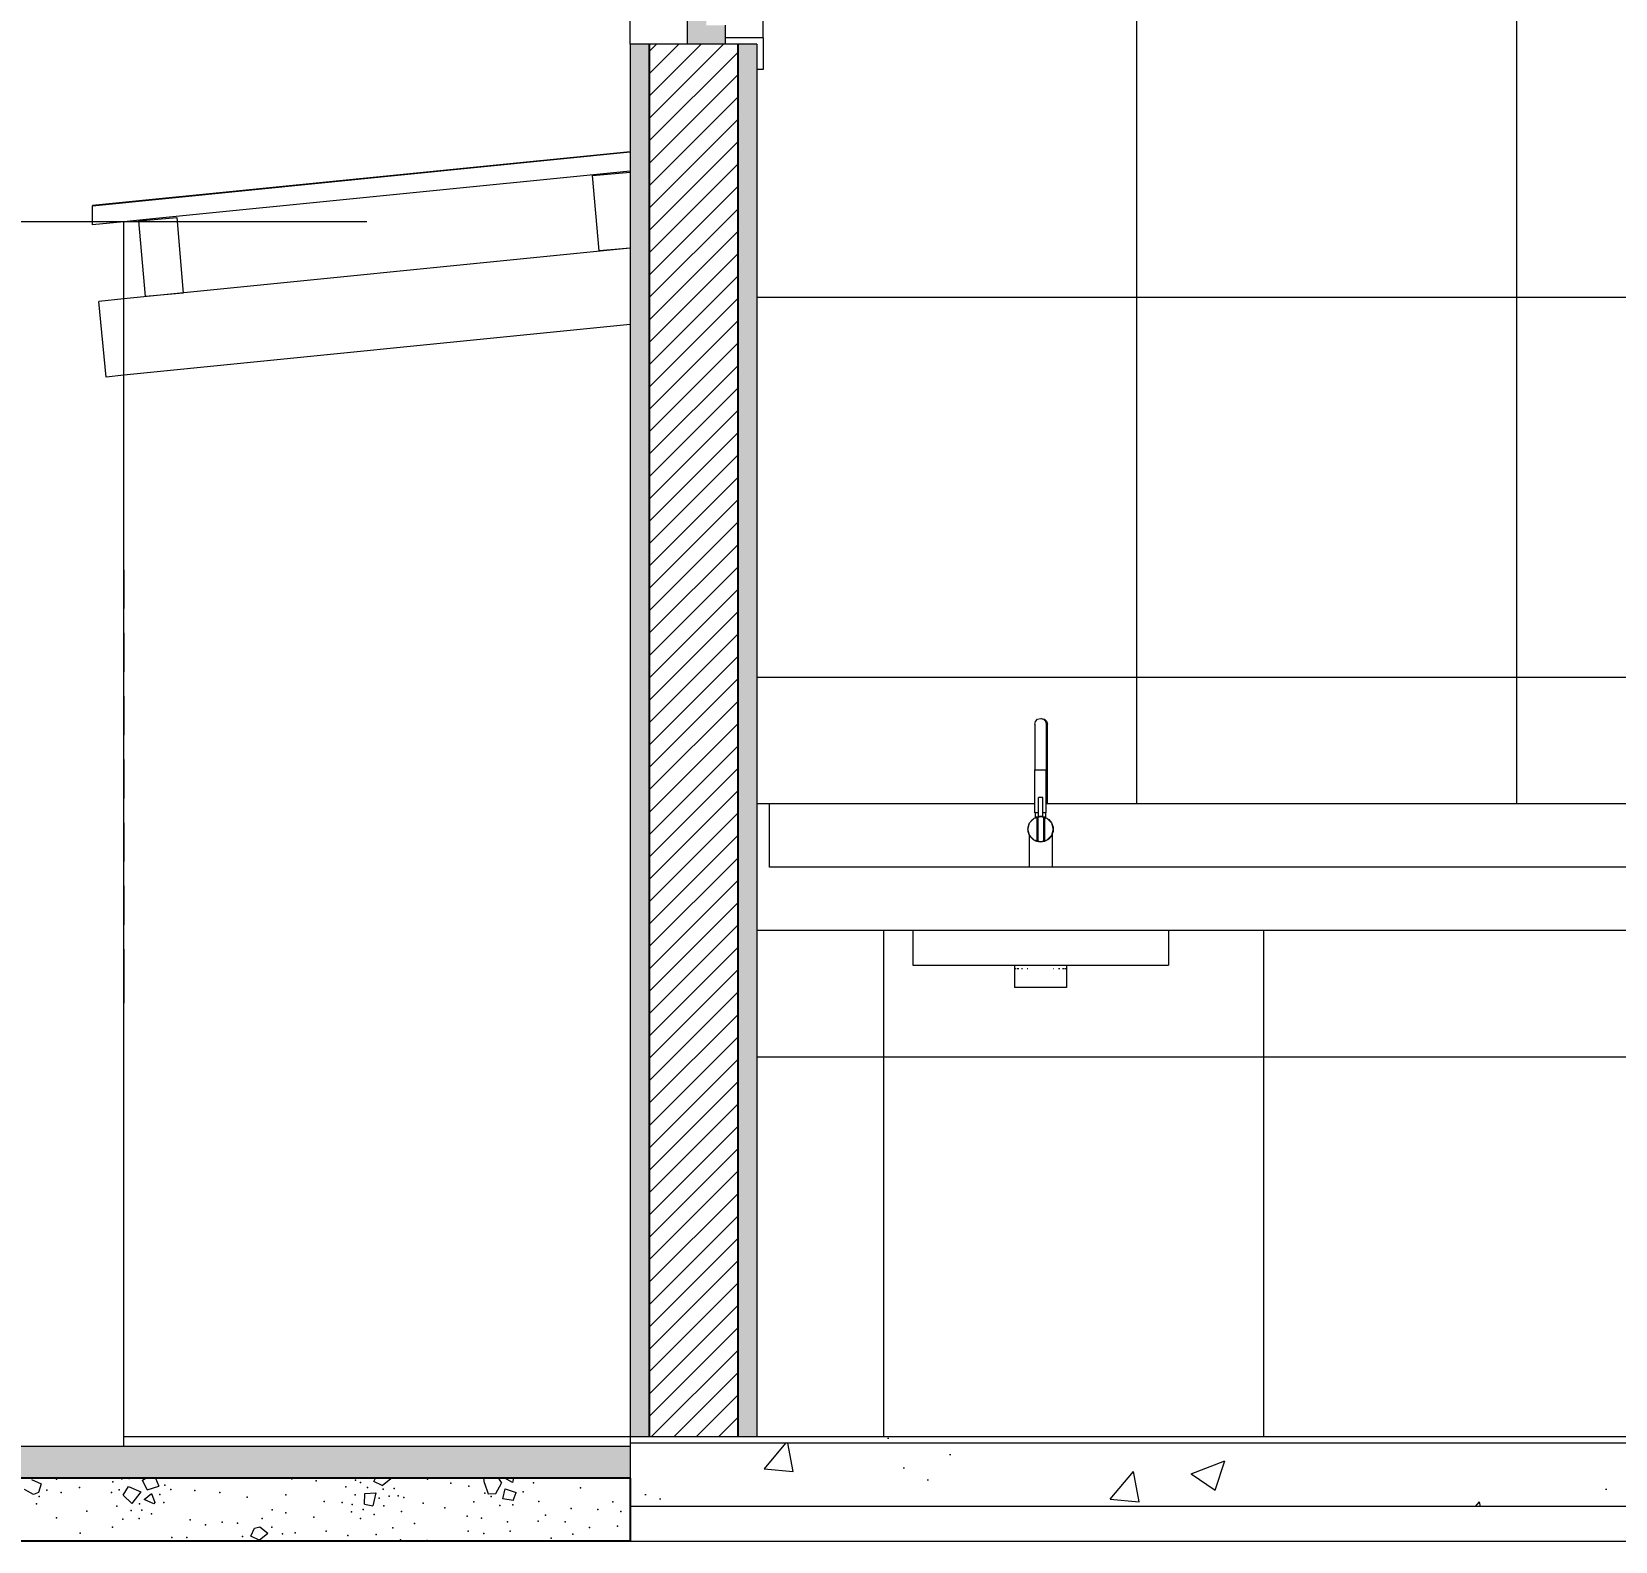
# Model space of a CAD drawing. Header units: metres. Extents: x -77 to 97, y 0 to 6.
# Drawn here: x 61.529 to 64.031, y 0.63 to 3.015 of the extents above; entities that cross this region are included whole.
import ezdxf

# ---------------------------------------------------------------- set-up
doc = ezdxf.new("R2010")
doc.units = ezdxf.units.M
doc.header["$MEASUREMENT"] = 0
for name, color, linetype in [('COTAS CORTE', 7, 'Continuous'), ('Janelas Archicad', 7, 'Continuous'), ('LAJES.EST', 7, 'Continuous'), ('PAREDE CONSTRUIR', 7, 'Continuous')]:
    doc.layers.add(name, color=color, linetype=linetype)
for name, color, linetype, lineweight, true_color in [('COTAS CORTE_Caneta_No__25', 7, 'Continuous', 13, 0x982312), ('ESTRUTURA-COB.EST_Caneta_No__9', 7, 'Continuous', 5, 0x020202), ('Janelas Archicad_Caneta_No__9', 7, 'Continuous', 5, 0x020202), ('LAJES.EST_Caneta_No__254', 7, 'Continuous', 0, 0xd1c9ad), ('LAJES.EST_Caneta_No__95', 7, 'Continuous', 0, 0xaeaeae), ('LAJES.EST_Caneta_No__97', 7, 'Continuous', 5, 0x6b6b6b), ('LOUCAS-METAIS.ARQ_Caneta_No__13', 7, 'Continuous', 0, 0xaaaaaa), ('PAREDE CONSTRUIR_Caneta_No__97', 7, 'Continuous', 5, 0x6b6b6b), ('Portas Archicad_Caneta_No__97', 7, 'Continuous', 5, 0x6b6b6b), ('S-BEAM-____-OTLN.IFC Model_Caneta_No__13', 7, 'Continuous', 0, 0xaaaaaa)]:
    doc.layers.add(name, color=color, linetype=linetype, lineweight=lineweight, true_color=true_color)
for name, color, linetype, lineweight in [('Janelas Archicad_Caneta_No__10', 7, 'Continuous', 5), ('Janelas Archicad_Caneta_No__241', 7, 'Continuous', 13), ('LAJES.EST_Caneta_No__241', 7, 'Continuous', 13), ('LAJES.EST_Caneta_No__3', 7, 'Continuous', 25), ('LAJES.EST_Caneta_No__4', 7, 'Continuous', 20), ('LAJES.EST_Caneta_No__7', 7, 'Continuous', 13), ('PAREDE CONSTRUIR_Caneta_No__241', 7, 'Continuous', 13), ('PAREDE CONSTRUIR_Caneta_No__3', 7, 'Continuous', 25)]:
    doc.layers.add(name, color=color, linetype=linetype, lineweight=lineweight)
doc.styles.add('ESTILO_GERADO_1', font='arial.ttf')
doc.dimstyles.new('ESTILO_GERADO__10', dxfattribs={"dimtxt": 0.1, "dimasz": 0.0475, "dimexe": 0.18, "dimexo": 0.624631, "dimgap": 0, "dimtad": 1, "dimzin": 0, "dimdsep": 46, "dimtxsty": 'ESTILO_GERADO_1', "dimblk": 'ARROWHEAD_11', "dimblk1": 'ARROWHEAD_11', "dimblk2": 'ARROWHEAD_11', "dimcen": 0.09, "dimclrd": 256, "dimclre": 256, "dimclrt": 256, "dimadec": 0, "dimazin": 0, "dimtfac": 1, "dimtdec": 4, "dimtmove": 0, "dimatfit": 3, "dimfxl": 0, "dimtolj": 1, "dimtzin": 0, "dimarcsym": 0})

# ---------------------------------------------------------------- blocks, each defined once
blk = doc.blocks.new('*X141', base_point=(29.8752, 0.7953))
at = {"layer": 'LAJES.EST_Caneta_No__241', "color": 7, "linetype": 'Continuous', "lineweight": 13}
for p, q in [((61.5289, 0.7279), (61.5442, 0.7211)), ((61.7044, 0.7268), (61.7096, 0.7303)), ((61.712, 0.7119), (61.7044, 0.7268)), ((61.7251, 0.7303), (61.7302, 0.7174)), ((62.0699, 0.725), (62.0724, 0.7303)), ((62.0832, 0.7186), (62.0969, 0.7298)), ((62.0962, 0.7303), (62.0969, 0.7298)), ((62.2445, 0.7221), (62.2436, 0.7303)), ((62.2662, 0.7303), (62.2674, 0.729)), ((62.2674, 0.729), (62.2717, 0.722)), ((62.2891, 0.7232), (62.2767, 0.7303)), ((62.2904, 0.7303), (62.2891, 0.7232)), ((61.5323, 0.7042), (61.5183, 0.7121)), ((61.5401, 0.7075), (61.5323, 0.7042)), ((61.5442, 0.7211), (61.5401, 0.7075)), ((61.6737, 0.703), (61.6826, 0.7171)), ((61.6737, 0.703), (61.6878, 0.6902)), ((61.6826, 0.7171), (61.7016, 0.7083)), ((61.7016, 0.7083), (61.6878, 0.6902)), ((61.707, 0.6963), (61.7189, 0.7056)), ((61.712, 0.7119), (61.7302, 0.7174)), ((61.7189, 0.7056), (61.7242, 0.6916)), ((62.0551, 0.6891), (62.0557, 0.7057)), ((62.0557, 0.7057), (62.0731, 0.7068)), ((62.0731, 0.7068), (62.0681, 0.6862)), ((62.0832, 0.7186), (62.0699, 0.725)), ((62.2445, 0.7221), (62.2505, 0.7054)), ((62.2505, 0.7054), (62.2624, 0.7061)), ((62.2624, 0.7061), (62.2717, 0.722)), ((62.2735, 0.6976), (62.2776, 0.713)), ((62.2776, 0.713), (62.2945, 0.7072)), ((62.2899, 0.6948), (62.2945, 0.7072)), ((61.7223, 0.6897), (61.707, 0.6963)), ((61.7242, 0.6916), (61.7223, 0.6897)), ((62.0551, 0.6891), (62.0681, 0.6862)), ((62.2899, 0.6948), (62.2735, 0.6976)), ((61.8755, 0.6386), (61.8816, 0.6513)), ((61.8816, 0.6513), (61.8898, 0.6534)), ((61.8898, 0.6534), (61.9024, 0.6433)), ((61.8888, 0.6322), (61.8755, 0.6386)), ((61.8888, 0.6322), (61.9024, 0.6433))]:
    blk.add_line(p, q, dxfattribs=at)
for p in [(61.5685, 0.7284), (61.672, 0.7288), (61.6832, 0.7296), (61.7384, 0.7299), (61.9404, 0.7291), (61.979, 0.7258), (62.0407, 0.7269), (62.1545, 0.7284), (61.5414, 0.7012), (61.5534, 0.711), (61.5759, 0.7074), (61.6049, 0.7153), (61.6554, 0.7074), (61.6576, 0.7241), (61.6675, 0.7116), (61.7317, 0.7041), (61.7399, 0.7189), (61.7495, 0.712), (61.7874, 0.7108), (61.8264, 0.7076), (61.9307, 0.704), (62.0255, 0.7165), (62.0403, 0.7039), (62.0489, 0.723), (62.0599, 0.7152), (62.0844, 0.7126), (62.094, 0.7017), (62.102, 0.7139), (62.1085, 0.7023), (62.1915, 0.7224), (62.2202, 0.7172), (62.2452, 0.7062), (62.2552, 0.7012), (62.3057, 0.7085), (62.3222, 0.7226), (62.3966, 0.7149), (61.537, 0.6895), (61.6166, 0.6779), (61.6641, 0.6857), (61.6866, 0.6792), (61.6999, 0.6893), (61.7036, 0.6795), (61.7384, 0.6918), (61.8698, 0.7), (61.9094, 0.6803), (61.9311, 0.6754), (61.9916, 0.6934), (62.0198, 0.6916), (62.0344, 0.6769), (62.0357, 0.6883), (62.053, 0.6808), (62.0785, 0.6984), (62.0859, 0.6862), (62.1138, 0.6775), (62.1172, 0.6993), (62.1477, 0.6904), (62.182, 0.683), (62.2278, 0.6928), (62.269, 0.6871), (62.2897, 0.6878), (62.3308, 0.693), (62.3814, 0.6819), (62.4238, 0.6805), (62.4475, 0.6929), (62.4603, 0.6775), (61.5687, 0.6676), (61.6569, 0.6524), (61.6734, 0.6652), (61.6993, 0.6663), (61.7186, 0.6738), (61.7798, 0.6645), (61.8042, 0.6563), (61.8304, 0.6604), (61.8546, 0.6589), (61.8936, 0.6664), (61.9088, 0.6526), (61.9752, 0.6683), (62.0488, 0.6661), (62.0705, 0.6726), (62.0997, 0.6518), (62.1341, 0.6583), (62.2172, 0.6702), (62.2398, 0.6669), (62.2808, 0.661), (62.3297, 0.6619), (62.3412, 0.6714), (62.3721, 0.6611), (62.4105, 0.6522), (62.4549, 0.654), (61.6058, 0.6432), (61.7507, 0.6365), (61.7743, 0.6364), (61.8363, 0.6307), (61.8624, 0.6378), (61.9256, 0.6423), (61.9455, 0.6435), (61.9946, 0.6463), (62.0291, 0.6396), (62.0735, 0.6413), (62.112, 0.6324), (62.1544, 0.6317), (62.219, 0.6463), (62.2438, 0.6428), (62.2851, 0.6464), (62.3499, 0.6353), (62.3843, 0.6418)]:
    blk.add_point(p, dxfattribs=at)
blk = doc.blocks.new('*D166', base_point=(29.8752, 0.7953))
at = {"layer": 'COTAS CORTE_Caneta_No__25', "linetype": 'Continuous', "lineweight": 13, "true_color": 0x982312}
for points in [[(65.6452, 1.6953), (65.6461, 1.6905), (65.6488, 1.6864), (65.6529, 1.6837), (65.6577, 1.6828), (65.6624, 1.6837), (65.6665, 1.6864), (65.6692, 1.6905), (65.6702, 1.6953), (65.6692, 1.7001), (65.6665, 1.7041), (65.6624, 1.7068), (65.6577, 1.7078), (65.6529, 1.7068), (65.6488, 1.7041), (65.6461, 1.7001)], [(65.6452, 0.7953), (65.6461, 0.7905), (65.6488, 0.7864), (65.6529, 0.7837), (65.6577, 0.7828), (65.6624, 0.7837), (65.6665, 0.7864), (65.6692, 0.7905), (65.6702, 0.7953), (65.6692, 0.8001), (65.6665, 0.8041), (65.6624, 0.8068), (65.6577, 0.8078), (65.6529, 0.8068), (65.6488, 0.8041), (65.6461, 0.8001)]]:
    blk.add_hatch(color=24, dxfattribs=at).paths.add_polyline_path(points)
at = {"layer": 'COTAS CORTE_Caneta_No__25', "color": 24, "linetype": 'Continuous', "lineweight": 13, "true_color": 0x982312}
for p, q in [((65.6577, 1.7078), (65.6577, 1.7203)), ((65.6452, 1.6953), (65.033, 1.6953)), ((65.6577, 0.8078), (65.6577, 1.6828)), ((65.7045, 1.6953), (65.6702, 1.6953)), ((65.6452, 0.7953), (65.033, 0.7953)), ((65.6577, 0.7703), (65.6577, 0.7828)), ((65.7045, 0.7953), (65.6702, 0.7953))]:
    blk.add_line(p, q, dxfattribs=at)
for centre in [(65.6577, 1.6953), (65.6577, 0.7953)]:
    blk.add_circle(centre, 0.0125, dxfattribs=at)
at = {"layer": 'COTAS CORTE_Caneta_No__25', "color": 24, "lineweight": 13, "true_color": 0x982312, "insert": (65.6377, 1.1118), "char_height": 0.1, "attachment_point": 7, "rotation": 90, "style": 'ESTILO_GERADO_1'}
blk.add_mtext('\\A1;{\\pql;\\fArial|b0|i0|c0|p0;\\W1.000000;0,90}', dxfattribs=at)
blk = doc.blocks.new('ARROWHEAD_11')
at = {"color": 0, "linetype": 'Continuous', "lineweight": 0}
blk.add_line((0, 0), (-1, 0), dxfattribs=at)
at = {"color": 0, "linetype": 'Continuous', "lineweight": 0, "const_width": 0.25, "flags": 128}
blk.add_lwpolyline([(-0.125, 0, 1), (0.125, 0, 1)], format="xyb", close=True, dxfattribs=at)
blk = doc.blocks.new('*D170', base_point=(29.8752, 0.7953))
at = {"layer": 'COTAS CORTE_Caneta_No__25', "linetype": 'Continuous', "lineweight": 13, "true_color": 0x982312}
for points in [[(61.4217, 2.7151), (61.4227, 2.7104), (61.4254, 2.7063), (61.4295, 2.7036), (61.4342, 2.7026), (61.439, 2.7036), (61.4431, 2.7063), (61.4458, 2.7104), (61.4467, 2.7151), (61.4458, 2.7199), (61.4431, 2.724), (61.439, 2.7267), (61.4342, 2.7276), (61.4295, 2.7267), (61.4254, 2.724), (61.4227, 2.7199)], [(61.4217, 0.7803), (61.4227, 0.7755), (61.4254, 0.7714), (61.4295, 0.7687), (61.4342, 0.7678), (61.439, 0.7687), (61.4431, 0.7714), (61.4458, 0.7755), (61.4467, 0.7803), (61.4458, 0.7851), (61.4431, 0.7891), (61.439, 0.7918), (61.4342, 0.7928), (61.4295, 0.7918), (61.4254, 0.7891), (61.4227, 0.7851)]]:
    blk.add_hatch(color=24, dxfattribs=at).paths.add_polyline_path(points)
at = {"layer": 'COTAS CORTE_Caneta_No__25', "color": 24, "linetype": 'Continuous', "lineweight": 13, "true_color": 0x982312}
for p, q in [((61.4342, 2.7276), (61.4342, 2.7401)), ((61.4217, 2.7151), (61.3874, 2.7151)), ((61.4342, 0.7928), (61.4342, 2.7026)), ((62.0589, 2.7151), (61.4467, 2.7151)), ((61.4217, 0.7803), (60.8096, 0.7803)), ((61.4811, 0.7803), (61.4467, 0.7803)), ((61.4342, 0.7553), (61.4342, 0.7678))]:
    blk.add_line(p, q, dxfattribs=at)
for centre in [(61.4342, 2.7151), (61.4342, 0.7803)]:
    blk.add_circle(centre, 0.0125, dxfattribs=at)
at = {"layer": 'COTAS CORTE_Caneta_No__25', "color": 24, "lineweight": 13, "true_color": 0x982312, "insert": (61.4142, 1.6142), "char_height": 0.1, "attachment_point": 7, "rotation": 90, "style": 'ESTILO_GERADO_1'}
blk.add_mtext('\\A1;{\\pql;\\fArial|b0|i0|c0|p0;\\W1.000000;1,93}', dxfattribs=at)

msp = doc.modelspace()

# ---------------------------------------------------------------- hatches: boundary and pattern name
at = {"layer": 'Janelas Archicad', "linetype": 'Continuous', "lineweight": 0, "true_color": 0xffffff}
msp.add_hatch(color=7, dxfattribs=at).paths.add_polyline_path([(62.5949, 3.0353), (62.5649, 3.0353), (62.5649, 2.9953), (62.6249, 2.9953), (62.6249, 3.0253), (62.5949, 3.0253)])
at = {"layer": 'LAJES.EST_Caneta_No__254', "linetype": 'Continuous', "lineweight": 0, "true_color": 0xd1c9ad}
h = msp.add_hatch(dxfattribs=at)
h.set_pattern_fill('Haie_OD_0004', color=9, style=0, pattern_type=2)
h.set_pattern_definition([(45, (29.87522, 1.29528), (-0.159099, 0.159099), [0, -0.15, 0, -0.225]), (110, (30.37522, 1.29528), (0.2114308, 0.0769545), [0, -0.11, 0, -0.19])])
h.paths.add_polyline_path([(66.9754, 0.7953), (62.4749, 0.7953), (62.4749, 0.7853), (66.9754, 0.7853)])
at = {"layer": 'LAJES.EST_Caneta_No__95', "linetype": 'Continuous', "lineweight": 0, "true_color": 0xaeaeae}
msp.add_hatch(color=253, dxfattribs=at).paths.add_polyline_path([(59.8768, 0.7303), (62.4749, 0.7303), (62.4749, 0.7803), (59.8768, 0.7803)])
at = {"layer": 'LAJES.EST_Caneta_No__97', "linetype": 'Continuous', "lineweight": 5, "true_color": 0x6b6b6b}
h = msp.add_hatch(dxfattribs=at)
h.set_pattern_fill('AR_CONC_0004', color=251, style=0, pattern_type=2)
h.set_pattern_definition([(50, (29.8752, 0.7953), (-0.546554, 0.047817), [0.05715, -0.62865]), (355, (29.8752, 0.7953), (-0.10573, 0.5731705), [0.04572, -0.502922]), (100.4514, (29.92077, 0.7913), (0.440824, 0.525353), [0.04857, -0.534271]), (46.1842, (29.8752, 0.9477), (-0.813237, 0.126127), [0.085725, -0.942975]), (96.6356, (29.943, 0.9372), (0.712212, 0.742278), [0.072855, -0.801407]), (351.1842, (29.8752, 0.9477), (0.712212, 0.742278), [0.06858, -0.75438]), (21, (29.9514, 0.9096), (-0.454843, 0.3067956), [0.05715, -0.62865]), (326, (29.9514, 0.9096), (0.185406, 0.552564), [0.04572, -0.50292]), (71.4514, (29.9893, 0.884), (0.640249, 0.245768), [0.04857, -0.53427]), (37.5, (29.87522, 0.79528), (0.0092658, 0.2536651), [0, -0.496824, 0, -0.51054, 0, -0.504825]), (7.5, (29.87522, 0.79528), (0.200459, 0.3005417), [0, -0.291084, 0, -0.485394, 0, -0.192405]), (327.5, (29.7053, 0.79528), (-0.4067718, 0.0171862), [0, -0.1905, 0, -0.59436, 0, -0.78867]), (317.5, (29.6291, 0.7953), (0.4443875, 0.0762795), [0, -0.24765, 0, -0.394716, 0, -0.56007])])
h.paths.add_polyline_path([(62.4749, 0.6853), (66.9754, 0.6853), (66.9754, 0.7853), (62.4749, 0.7853)])
at = {"layer": 'PAREDE CONSTRUIR', "linetype": 'Continuous', "lineweight": 0, "true_color": 0xffffff}
for points in [[(62.5049, 2.9953), (62.4749, 2.9953), (62.4749, 0.7953), (62.5049, 0.7953)], [(62.6749, 2.9953), (62.6449, 2.9953), (62.6449, 0.7953), (62.6749, 0.7953)]]:
    msp.add_hatch(color=7, dxfattribs=at).paths.add_polyline_path(points)
at = {"layer": 'PAREDE CONSTRUIR', "linetype": 'Continuous', "lineweight": 0, "true_color": 0x000000}
h = msp.add_hatch(dxfattribs=at)
h.set_pattern_fill('common_brick_0004', color=18, style=0, pattern_type=2)
h.set_pattern_definition([(45, (29.87522, 0.795284), (-0.01767767, 0.01767767), [])])
h.paths.add_polyline_path([(62.5049, 2.9953), (62.5049, 0.7953), (62.6449, 0.7953), (62.6449, 2.9953), (62.5649, 2.9953)])
at = {"layer": 'PAREDE CONSTRUIR_Caneta_No__97', "linetype": 'Continuous', "lineweight": 5, "true_color": 0x6b6b6b}
h = msp.add_hatch(dxfattribs=at)
h.set_pattern_fill('Ceramica_60_x_60_0004', color=251, style=0, pattern_type=2)
h.set_pattern_definition([(6e-15, (62.6749, 0.7953), (0, 0.6), []), (90, (62.6749, 0.7953), (-0.6, 0), [])])
h.paths.add_polyline_path([(64.7761, 3.9453), (62.6749, 3.9453), (62.6749, 3.8353), (62.6849, 3.8353), (62.6849, 2.9553), (62.6749, 2.9553), (62.6749, 1.7953), (63.1142, 1.7953), (63.1142, 1.8793), (63.1142, 1.8901), (63.1142, 1.9211), (63.1153, 1.9256), (63.1185, 1.929), (63.123, 1.9303), (63.1239, 1.93), (63.1248, 1.9303), (63.1293, 1.9292), (63.1326, 1.9259), (63.1339, 1.9214), (63.1339, 1.8902), (63.1339, 1.8793), (63.1339, 1.7953), (64.7749, 1.7953), (64.7749, 1.5953), (64.7761, 1.5953)])
h = msp.add_hatch(dxfattribs=at)
h.set_pattern_fill('Ceramica_60_x_60_0004', color=251, style=0, pattern_type=2)
h.set_pattern_definition([(180, (29.8752, 0.7953), (0, 0.6), []), (90, (29.8752, 0.7953), (0.6, 0), [])])
h.paths.add_polyline_path([(62.6749, 0.7953), (65.396, 0.7953), (65.396, 1.5953), (63.3252, 1.5953), (63.3252, 1.5403), (63.1642, 1.5403), (63.1642, 1.5353), (63.1645, 1.5353), (63.1642, 1.535), (63.1642, 1.5053), (63.0822, 1.5053), (63.0822, 1.535), (63.0818, 1.5353), (63.0822, 1.5353), (63.0822, 1.5403), (62.9212, 1.5403), (62.9212, 1.5953), (62.6749, 1.5953)])

# ---------------------------------------------------------------- linework, layer by layer
at = {"layer": 'ESTRUTURA-COB.EST_Caneta_No__9', "color": 18, "linetype": 'Continuous', "lineweight": 5, "true_color": 0x020202}
for p, q in [((62.4749, 2.8253), (61.6253, 2.7404)), ((61.6253, 2.7403), (62.4749, 2.8253)), ((61.6253, 2.7404), (61.6253, 2.7403)), ((61.6253, 2.7102), (61.6253, 2.7403)), ((61.6749, 2.7151), (61.6253, 2.7102))]:
    msp.add_line(p, q, dxfattribs=at)
at = {"layer": 'Janelas Archicad_Caneta_No__10', "color": 7, "linetype": 'Continuous', "lineweight": 5}
for p, q in [((62.6849, 3.0053), (62.6849, 2.9553)), ((62.6849, 2.9553), (62.6749, 2.9553))]:
    msp.add_line(p, q, dxfattribs=at)
at = {"layer": 'Janelas Archicad_Caneta_No__10', "color": 7, "linetype": 'Continuous', "lineweight": 5, "flags": 128}
msp.add_lwpolyline([(62.6849, 3.0053), (62.6749, 3.0053), (62.6249, 3.0053)], dxfattribs=at)
at = {"layer": 'Janelas Archicad_Caneta_No__241', "color": 7, "linetype": 'Continuous', "lineweight": 13}
msp.add_line((62.4749, 2.9953), (62.4749, 3.7953), dxfattribs=at)
at = {"layer": 'Janelas Archicad_Caneta_No__9', "color": 18, "linetype": 'Continuous', "lineweight": 5, "true_color": 0x020202}
for p, q in [((62.6849, 3.0053), (62.6849, 3.7853)), ((62.5649, 3.0353), (62.5649, 2.9953))]:
    msp.add_line(p, q, dxfattribs=at)
at = {"layer": 'Janelas Archicad_Caneta_No__9', "color": 18, "linetype": 'Continuous', "lineweight": 5, "true_color": 0x020202, "flags": 128}
msp.add_lwpolyline([(62.6249, 3.0253), (62.6249, 3.0053), (62.6249, 2.9953)], dxfattribs=at)
at = {"layer": 'LAJES.EST_Caneta_No__241', "color": 7, "linetype": 'Continuous', "lineweight": 13}
for p, q in [((62.4749, 0.7803), (59.8768, 0.7803)), ((61.6749, 0.7803), (61.6749, 0.7953)), ((62.4749, 0.6303), (72.1754, 0.6303))]:
    msp.add_line(p, q, dxfattribs=at)
at = {"layer": 'LAJES.EST_Caneta_No__3', "color": 7, "linetype": 'Continuous', "lineweight": 25}
for p, q in [((62.4749, 0.7303), (59.8768, 0.7303)), ((62.4749, 0.7303), (62.4749, 0.6853)), ((62.4749, 0.6853), (62.4749, 0.6303)), ((62.4749, 0.6303), (59.8768, 0.6303))]:
    msp.add_line(p, q, dxfattribs=at)
at = {"layer": 'LAJES.EST_Caneta_No__4', "color": 7, "linetype": 'Continuous', "lineweight": 20}
for p, q in [((62.4749, 0.7853), (62.4749, 0.7803)), ((62.4749, 0.7803), (62.4749, 0.7303)), ((66.9754, 0.6853), (62.4749, 0.6853))]:
    msp.add_line(p, q, dxfattribs=at)
at = {"layer": 'LAJES.EST_Caneta_No__7', "color": 7, "linetype": 'Continuous', "lineweight": 13}
for p, q in [((62.4749, 0.7953), (62.4749, 0.7853)), ((66.9754, 0.7853), (62.4749, 0.7853)), ((66.9754, 0.7953), (62.6749, 0.7953))]:
    msp.add_line(p, q, dxfattribs=at)
at = {"layer": 'LAJES.EST_Caneta_No__7', "color": 7, "linetype": 'Continuous', "lineweight": 13, "flags": 128}
msp.add_lwpolyline([(62.6749, 0.7953), (62.6449, 0.7953), (62.5049, 0.7953), (62.4749, 0.7953)], dxfattribs=at)
at = {"layer": 'LOUCAS-METAIS.ARQ_Caneta_No__13', "color": 253, "linetype": 'Continuous', "lineweight": 0, "true_color": 0xaaaaaa}
for p, q in [((63.1153, 1.9256), (63.1185, 1.929)), ((63.1185, 1.929), (63.123, 1.9303)), ((63.123, 1.9303), (63.1275, 1.9292)), ((63.1239, 1.93), (63.1248, 1.9303)), ((63.1248, 1.9303), (63.1293, 1.9292)), ((63.1275, 1.9292), (63.1309, 1.9259)), ((63.1293, 1.9292), (63.1326, 1.9259)), ((63.1142, 1.9211), (63.1153, 1.9256)), ((63.1142, 1.9211), (63.1142, 1.9197)), ((63.1142, 1.9197), (63.1142, 1.9155)), ((63.1142, 1.9155), (63.1142, 1.9089)), ((63.1142, 1.9089), (63.1142, 1.9002)), ((63.1309, 1.9259), (63.1322, 1.9214)), ((63.1322, 1.9214), (63.1322, 1.92)), ((63.1322, 1.92), (63.1322, 1.9158)), ((63.1322, 1.9158), (63.1322, 1.9091)), ((63.1322, 1.9091), (63.1322, 1.9004)), ((63.1326, 1.9259), (63.1339, 1.9214)), ((63.1339, 1.92), (63.1339, 1.9214)), ((63.1339, 1.9158), (63.1339, 1.92)), ((63.1339, 1.9091), (63.1339, 1.9158)), ((63.1339, 1.9004), (63.1339, 1.9091)), ((63.1142, 1.9002), (63.1142, 1.8901)), ((63.1142, 1.8901), (63.1142, 1.8793)), ((63.1142, 1.8793), (63.1142, 1.8493)), ((63.1322, 1.9004), (63.1322, 1.8902)), ((63.1322, 1.8902), (63.1322, 1.8793)), ((63.1322, 1.8793), (63.1322, 1.8493)), ((63.1339, 1.8902), (63.1339, 1.9004)), ((63.1339, 1.8793), (63.1339, 1.8902)), ((63.1339, 1.7953), (63.1339, 1.8793)), ((63.1142, 1.8493), (63.1153, 1.8493)), ((63.1142, 1.7813), (63.1142, 1.8493)), ((63.1153, 1.8493), (63.1185, 1.8493)), ((63.1185, 1.8493), (63.123, 1.8493)), ((63.123, 1.8493), (63.1275, 1.8493)), ((63.1275, 1.8493), (63.1309, 1.8493)), ((63.1309, 1.8493), (63.1322, 1.8493)), ((63.1322, 1.7813), (63.1322, 1.8493)), ((63.1201, 1.8053), (63.1197, 1.8053)), ((63.1197, 1.775), (63.1197, 1.8053)), ((63.1214, 1.8053), (63.1201, 1.8053)), ((63.1232, 1.8053), (63.1214, 1.8053)), ((63.1249, 1.8053), (63.1232, 1.8053)), ((63.1262, 1.8053), (63.1249, 1.8053)), ((63.1267, 1.8053), (63.1262, 1.8053)), ((63.1267, 1.775), (63.1267, 1.8053)), ((62.6949, 1.7953), (62.6749, 1.7953)), ((63.1142, 1.7953), (62.6949, 1.7953)), ((62.6949, 1.6953), (62.6949, 1.7953)), ((63.1154, 1.7813), (63.1142, 1.7813)), ((63.1152, 1.7736), (63.1152, 1.7813)), ((63.1187, 1.7813), (63.1154, 1.7813)), ((63.1197, 1.7813), (63.1187, 1.7813)), ((63.1277, 1.7813), (63.1267, 1.7813)), ((63.131, 1.7813), (63.1277, 1.7813)), ((63.1322, 1.7813), (63.131, 1.7813)), ((63.1312, 1.7736), (63.1312, 1.7813)), ((63.7949, 1.7953), (63.1322, 1.7953)), ((64.7749, 1.7953), (63.7949, 1.7953)), ((63.1032, 1.7553), (63.1058, 1.7653)), ((63.1058, 1.7453), (63.1032, 1.7553)), ((63.1035, 1.7588), (63.1058, 1.7653)), ((63.1035, 1.7564), (63.1035, 1.7588)), ((63.1035, 1.7518), (63.1035, 1.7541)), ((63.1058, 1.7453), (63.1035, 1.7518)), ((63.1058, 1.7653), (63.1132, 1.7726)), ((63.1058, 1.7653), (63.1103, 1.7706)), ((63.1103, 1.7706), (63.1123, 1.7718)), ((63.1132, 1.7726), (63.1172, 1.7737)), ((63.1143, 1.7729), (63.1163, 1.7741)), ((63.1162, 1.774), (63.1152, 1.7736)), ((63.1163, 1.7741), (63.1162, 1.774)), ((63.1163, 1.7741), (63.1232, 1.7753)), ((63.1192, 1.7749), (63.1164, 1.7741)), ((63.1187, 1.7741), (63.1172, 1.7737)), ((63.1172, 1.7737), (63.1172, 1.7369)), ((63.1187, 1.7741), (63.1232, 1.7753)), ((63.1187, 1.7741), (63.1187, 1.7365)), ((63.1232, 1.7753), (63.1192, 1.7749)), ((63.1201, 1.7751), (63.1197, 1.775)), ((63.1214, 1.7752), (63.1201, 1.7751)), ((63.1232, 1.7753), (63.1214, 1.7752)), ((63.1249, 1.7752), (63.1232, 1.7753)), ((63.1272, 1.7749), (63.1232, 1.7753)), ((63.1232, 1.7753), (63.13, 1.7741)), ((63.1232, 1.7753), (63.1277, 1.7741)), ((63.1262, 1.7751), (63.1249, 1.7752)), ((63.1267, 1.775), (63.1262, 1.7751)), ((63.1299, 1.7741), (63.1272, 1.7749)), ((63.1292, 1.7737), (63.1277, 1.7741)), ((63.1277, 1.7741), (63.1277, 1.7365)), ((63.1292, 1.7737), (63.1332, 1.7726)), ((63.1292, 1.7737), (63.1292, 1.7369)), ((63.1301, 1.774), (63.13, 1.7741)), ((63.13, 1.7741), (63.132, 1.7729)), ((63.1312, 1.7736), (63.1301, 1.774)), ((63.1332, 1.7726), (63.1405, 1.7653)), ((63.134, 1.7718), (63.136, 1.7706)), ((63.136, 1.7706), (63.1405, 1.7653)), ((63.1405, 1.7653), (63.1429, 1.7588)), ((63.1405, 1.7653), (63.1432, 1.7553)), ((63.1432, 1.7553), (63.1405, 1.7453)), ((63.1429, 1.7518), (63.1405, 1.7453)), ((63.1429, 1.7588), (63.1429, 1.7564)), ((63.1429, 1.7541), (63.1429, 1.7518)), ((63.1049, 1.747), (63.1056, 1.7459)), ((63.1049, 1.747), (63.1049, 1.6953)), ((63.1103, 1.74), (63.1058, 1.7453)), ((63.1132, 1.738), (63.1058, 1.7453)), ((63.1063, 1.7447), (63.1071, 1.7433)), ((63.1071, 1.7433), (63.1093, 1.7412)), ((63.1123, 1.7388), (63.1103, 1.74)), ((63.1108, 1.7397), (63.1113, 1.7392)), ((63.1113, 1.7392), (63.1126, 1.7385)), ((63.1172, 1.7369), (63.1132, 1.738)), ((63.1142, 1.7377), (63.1148, 1.7374)), ((63.1163, 1.7365), (63.1143, 1.7377)), ((63.1232, 1.7353), (63.1163, 1.7365)), ((63.1166, 1.7364), (63.1168, 1.7363)), ((63.1168, 1.7363), (63.1232, 1.7353)), ((63.1172, 1.7369), (63.1187, 1.7365)), ((63.1232, 1.7353), (63.1187, 1.7365)), ((63.13, 1.7365), (63.1232, 1.7353)), ((63.1277, 1.7365), (63.1232, 1.7353)), ((63.1232, 1.7353), (63.1295, 1.7363)), ((63.1277, 1.7365), (63.1292, 1.7369)), ((63.1332, 1.738), (63.1292, 1.7369)), ((63.1295, 1.7363), (63.1297, 1.7364)), ((63.132, 1.7377), (63.13, 1.7365)), ((63.1315, 1.7374), (63.1321, 1.7377)), ((63.1405, 1.7453), (63.1332, 1.738)), ((63.1337, 1.7385), (63.135, 1.7392)), ((63.136, 1.74), (63.134, 1.7388)), ((63.135, 1.7392), (63.1355, 1.7397)), ((63.1405, 1.7453), (63.136, 1.74)), ((63.137, 1.7412), (63.1392, 1.7433)), ((63.1392, 1.7433), (63.14, 1.7447)), ((63.1407, 1.7459), (63.1414, 1.747)), ((63.1414, 1.747), (63.1414, 1.6953)), ((63.7949, 1.6953), (62.6949, 1.6953)), ((64.7749, 1.6953), (63.7949, 1.6953)), ((62.6949, 1.5953), (62.6749, 1.5953)), ((63.7949, 1.5953), (62.6949, 1.5953)), ((62.9212, 1.5953), (62.9212, 1.5403)), ((63.3252, 1.5953), (63.3252, 1.5403)), ((64.7749, 1.5953), (63.7949, 1.5953)), ((62.9212, 1.5403), (62.9219, 1.5403)), ((62.9219, 1.5403), (62.9237, 1.5403)), ((62.9237, 1.5403), (62.9266, 1.5403)), ((62.9266, 1.5403), (62.9306, 1.5403)), ((62.9306, 1.5403), (62.9356, 1.5403)), ((62.9356, 1.5403), (62.9416, 1.5403)), ((62.9416, 1.5403), (62.9485, 1.5403)), ((62.9485, 1.5403), (62.956, 1.5403)), ((62.956, 1.5403), (62.9642, 1.5403)), ((62.9642, 1.5403), (62.9728, 1.5403)), ((62.9728, 1.5403), (62.9817, 1.5403)), ((62.9817, 1.5403), (62.9929, 1.5403)), ((62.9929, 1.5403), (63.2534, 1.5403)), ((63.0818, 1.5353), (63.0832, 1.5353)), ((63.0818, 1.5353), (63.0822, 1.535)), ((63.0822, 1.5403), (63.0822, 1.5353)), ((63.0822, 1.535), (63.0822, 1.5053)), ((63.0832, 1.5353), (63.0847, 1.5353)), ((63.0862, 1.5353), (63.0873, 1.5353)), ((63.0873, 1.5353), (63.0888, 1.5353)), ((63.093, 1.5353), (63.0939, 1.5353)), ((63.0939, 1.5353), (63.0948, 1.5353)), ((63.1021, 1.5353), (63.1025, 1.5353)), ((63.1025, 1.5353), (63.1028, 1.5353)), ((63.1435, 1.5353), (63.1438, 1.5353)), ((63.1438, 1.5353), (63.1442, 1.5353)), ((63.1515, 1.5353), (63.1524, 1.5353)), ((63.1524, 1.5353), (63.1533, 1.5353)), ((63.1576, 1.5353), (63.159, 1.5353)), ((63.159, 1.5353), (63.1602, 1.5353)), ((63.1616, 1.5353), (63.1631, 1.5353)), ((63.1631, 1.5353), (63.1645, 1.5353)), ((63.1642, 1.5403), (63.1642, 1.5353)), ((63.1642, 1.535), (63.1645, 1.5353)), ((63.1642, 1.535), (63.1642, 1.5053)), ((63.2534, 1.5403), (63.2647, 1.5403)), ((63.2647, 1.5403), (63.2736, 1.5403)), ((63.2736, 1.5403), (63.2822, 1.5403)), ((63.2822, 1.5403), (63.2903, 1.5403)), ((63.2903, 1.5403), (63.2979, 1.5403)), ((63.2979, 1.5403), (63.3047, 1.5403)), ((63.3047, 1.5403), (63.3107, 1.5403)), ((63.3107, 1.5403), (63.3157, 1.5403)), ((63.3157, 1.5403), (63.3197, 1.5403)), ((63.3197, 1.5403), (63.3227, 1.5403)), ((63.3227, 1.5403), (63.3244, 1.5403)), ((63.3244, 1.5403), (63.3252, 1.5403)), ((63.0825, 1.5053), (63.0822, 1.5053)), ((63.0822, 1.5053), (63.0822, 1.5053)), ((63.0829, 1.5053), (63.0825, 1.5053)), ((63.0835, 1.5053), (63.0829, 1.5053)), ((63.0842, 1.5053), (63.0835, 1.5053)), ((63.085, 1.5053), (63.0842, 1.5053)), ((63.0861, 1.5053), (63.085, 1.5053)), ((63.0872, 1.5053), (63.0861, 1.5053)), ((63.0885, 1.5053), (63.0872, 1.5053)), ((63.09, 1.5053), (63.0885, 1.5053)), ((63.0916, 1.5053), (63.09, 1.5053)), ((63.0933, 1.5053), (63.0916, 1.5053)), ((63.0951, 1.5053), (63.0933, 1.5053)), ((63.097, 1.5053), (63.0951, 1.5053)), ((63.0991, 1.5053), (63.097, 1.5053)), ((63.1012, 1.5053), (63.0991, 1.5053)), ((63.1034, 1.5053), (63.1012, 1.5053)), ((63.1057, 1.5053), (63.1034, 1.5053)), ((63.1081, 1.5053), (63.1057, 1.5053)), ((63.1105, 1.5053), (63.1081, 1.5053)), ((63.113, 1.5053), (63.1105, 1.5053)), ((63.1155, 1.5053), (63.113, 1.5053)), ((63.118, 1.5053), (63.1155, 1.5053)), ((63.1206, 1.5053), (63.118, 1.5053)), ((63.1232, 1.5053), (63.1206, 1.5053)), ((63.1257, 1.5053), (63.1232, 1.5053)), ((63.1283, 1.5053), (63.1257, 1.5053)), ((63.1308, 1.5053), (63.1283, 1.5053)), ((63.1334, 1.5053), (63.1308, 1.5053)), ((63.1358, 1.5053), (63.1334, 1.5053)), ((63.1382, 1.5053), (63.1358, 1.5053)), ((63.1406, 1.5053), (63.1382, 1.5053)), ((63.1429, 1.5053), (63.1406, 1.5053)), ((63.1451, 1.5053), (63.1429, 1.5053)), ((63.1473, 1.5053), (63.1451, 1.5053)), ((63.1493, 1.5053), (63.1473, 1.5053)), ((63.1512, 1.5053), (63.1493, 1.5053)), ((63.153, 1.5053), (63.1512, 1.5053)), ((63.1547, 1.5053), (63.153, 1.5053)), ((63.1563, 1.5053), (63.1547, 1.5053)), ((63.1578, 1.5053), (63.1563, 1.5053)), ((63.1591, 1.5053), (63.1578, 1.5053)), ((63.1603, 1.5053), (63.1591, 1.5053)), ((63.1613, 1.5053), (63.1603, 1.5053)), ((63.1621, 1.5053), (63.1613, 1.5053)), ((63.1629, 1.5053), (63.1621, 1.5053)), ((63.1634, 1.5053), (63.1629, 1.5053)), ((63.1638, 1.5053), (63.1634, 1.5053)), ((63.1641, 1.5053), (63.1638, 1.5053)), ((63.1642, 1.5053), (63.1641, 1.5053))]:
    msp.add_line(p, q, dxfattribs=at)
at = {"layer": 'PAREDE CONSTRUIR_Caneta_No__241', "color": 7, "linetype": 'Continuous', "lineweight": 13}
for p, q in [((62.4749, 2.9953), (62.4749, 0.7953)), ((62.4749, 2.7951), (61.7049, 2.7181)), ((61.7049, 2.7181), (61.6749, 2.7151)), ((61.6749, 2.593), (61.6749, 2.7151)), ((61.6749, 2.4724), (61.6749, 2.593)), ((61.6749, 0.7953), (61.6749, 2.4724)), ((61.7049, 0.7953), (61.6749, 0.7953)), ((62.4749, 0.7953), (61.7049, 0.7953))]:
    msp.add_line(p, q, dxfattribs=at)
at = {"layer": 'PAREDE CONSTRUIR_Caneta_No__241', "color": 7, "linetype": 'Continuous', "lineweight": 13, "flags": 128}
for points in [[(62.6749, 2.9953), (62.6449, 2.9953), (62.6249, 2.9953), (62.5649, 2.9953), (62.5049, 2.9953), (62.4749, 2.9953)], [(62.6749, 2.9953), (62.6749, 2.9553), (62.6749, 0.7953)]]:
    msp.add_lwpolyline(points, dxfattribs=at)
at = {"layer": 'PAREDE CONSTRUIR_Caneta_No__3', "color": 7, "linetype": 'Continuous', "lineweight": 25}
for p, q in [((62.5049, 2.9953), (62.5049, 0.7953)), ((62.6449, 2.9953), (62.6449, 0.7953))]:
    msp.add_line(p, q, dxfattribs=at)
at = {"layer": 'Portas Archicad_Caneta_No__97', "color": 251, "linetype": 'Continuous', "lineweight": 5, "true_color": 0x6b6b6b}
for p, q in [((61.6748, 2.1653), (61.6748, 2.1038)), ((61.6748, 2.0654), (61.6748, 2.0039)), ((61.6748, 1.9654), (61.6748, 1.9039)), ((61.6748, 1.8655), (61.6748, 1.804)), ((61.6748, 1.7656), (61.6748, 1.7041)), ((61.6748, 1.6656), (61.6748, 1.6041)), ((61.6748, 1.5657), (61.6748, 1.5418)), ((61.6748, 1.5418), (61.6748, 1.4803)), ((61.6748, 1.4188), (61.6748, 1.4803)), ((61.6748, 1.3949), (61.6748, 1.4188)), ((61.6748, 1.2949), (61.6748, 1.3564)), ((61.6748, 1.195), (61.6748, 1.2565)), ((61.6748, 1.0951), (61.6748, 1.1566)), ((61.6748, 0.9951), (61.6748, 1.0566)), ((61.6748, 0.8952), (61.6748, 0.9567)), ((61.6748, 0.7953), (61.6748, 0.8568))]:
    msp.add_line(p, q, dxfattribs=at)
at = {"layer": 'S-BEAM-____-OTLN.IFC Model_Caneta_No__13', "color": 253, "linetype": 'Continuous', "lineweight": 0, "true_color": 0xaaaaaa}
for p, q in [((62.4151, 2.7883), (62.4749, 2.7935)), ((62.4256, 2.6688), (62.4151, 2.7883)), ((61.6987, 2.7167), (61.7585, 2.7219)), ((61.7092, 2.5971), (61.6987, 2.7167)), ((61.7585, 2.7219), (61.7689, 2.6024)), ((62.4749, 2.673), (61.6749, 2.593)), ((62.4749, 2.6731), (62.4256, 2.6688)), ((61.7689, 2.6024), (61.7092, 2.5971)), ((61.6749, 2.593), (61.6354, 2.589)), ((61.6473, 2.4696), (61.6354, 2.589)), ((62.4749, 2.5524), (61.6749, 2.4724)), ((61.6749, 2.4724), (61.6473, 2.4696))]:
    msp.add_line(p, q, dxfattribs=at)

# ---------------------------------------------------------------- block references
at = {"layer": 'LAJES.EST', "lineweight": 0}
msp.add_blockref('*X141', (29.8752, 0.7953), dxfattribs=at)

# ---------------------------------------------------------------- dimensions: what is measured, and where the dimension line sits
at = {"layer": 'COTAS CORTE', "color": 24, "linetype": 'Continuous', "lineweight": 13, "true_color": 0x982312}
for base, p1, p2, picture, middle in [((61.4342, 2.7151), (61.3524, 0.7803), (61.6749, 2.7151), '*D170', (61.3642, 1.7437)), ((65.6577, 1.6953), (57.7067, 0.7953), (64.7749, 1.6953), '*D166', (65.5877, 1.2413))]:
    dim = msp.add_linear_dim(base=base, p1=p1, p2=p2, angle=90, dimstyle='ESTILO_GERADO__10', dxfattribs=at)
    dim.commit()
    dim.dimension.update_dxf_attribs({"geometry": picture, "text_midpoint": middle, "dimtype": 160, "text_rotation": 90})

doc.saveas('drawing.dxf')
